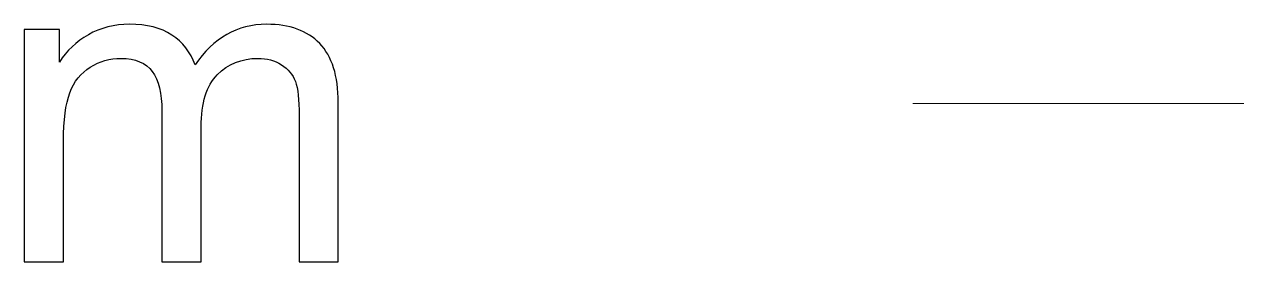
# Model space of a CAD drawing. Header units: millimetres. Extents: x -62 to 58, y -47 to 48.
# Drawn here: x 2.71 to 16.11, y -43.71 to -41.09 of the extents above; entities that cross this region are included whole.
import ezdxf

# ---------------------------------------------------------------- set-up
doc = ezdxf.new("R2010")
doc.units = ezdxf.units.MM
doc.header["$MEASUREMENT"] = 0
doc.layers.add('BG_OUTLINE', color=7, linetype='Continuous')

msp = doc.modelspace()

# ---------------------------------------------------------------- linework, layer by layer
at = {"layer": 'BG_OUTLINE'}
msp.add_open_spline([(2.7097, -43.7118), (2.7097, -43.7118), (2.7097, -41.151), (2.7097, -41.151), (2.7097, -41.151), (2.7097, -41.151), (3.0974, -41.151), (3.0974, -41.151), (3.0974, -41.151), (3.0974, -41.151), (3.0974, -41.5099), (3.0974, -41.5099), (3.0974, -41.5099), (3.178, -41.3848), (3.285, -41.2836), (3.4184, -41.2078), (3.4184, -41.2078), (3.5517, -41.1313), (3.704, -41.0926), (3.8744, -41.0926), (3.8744, -41.0926), (4.0637, -41.0926), (4.2193, -41.1321), (4.3403, -41.2111), (4.3403, -41.2111), (4.4621, -41.2901), (4.5477, -41.3996), (4.5971, -41.5412), (4.5971, -41.5412), (4.8004, -41.2424), (5.0638, -41.0926), (5.3881, -41.0926), (5.3881, -41.0926), (5.6425, -41.0926), (5.8376, -41.1634), (5.9742, -41.3041), (5.9742, -41.3041), (6.1108, -41.4449), (6.1792, -41.6614), (6.1792, -41.9536), (6.1792, -41.9536), (6.1792, -41.9536), (6.1792, -43.7118), (6.1792, -43.7118), (6.1792, -43.7118), (6.1792, -43.7118), (5.7478, -43.7118), (5.7478, -43.7118), (5.7478, -43.7118), (5.7478, -43.7118), (5.7478, -42.0985), (5.7478, -42.0985), (5.7478, -42.0985), (5.7478, -41.9248), (5.7339, -41.7997), (5.7059, -41.7231), (5.7059, -41.7231), (5.6771, -41.6474), (5.626, -41.5856), (5.5528, -41.5387), (5.5528, -41.5387), (5.4787, -41.4926), (5.3914, -41.4688), (5.2918, -41.4688), (5.2918, -41.4688), (5.1116, -41.4688), (4.9626, -41.5289), (4.8432, -41.649), (4.8432, -41.649), (4.7247, -41.7684), (4.6646, -41.9602), (4.6646, -42.2236), (4.6646, -42.2236), (4.6646, -42.2236), (4.6646, -43.7118), (4.6646, -43.7118), (4.6646, -43.7118), (4.6646, -43.7118), (4.2308, -43.7118), (4.2308, -43.7118), (4.2308, -43.7118), (4.2308, -43.7118), (4.2308, -42.0482), (4.2308, -42.0482), (4.2308, -42.0482), (4.2308, -41.8548), (4.1954, -41.7099), (4.1246, -41.6136), (4.1246, -41.6136), (4.0538, -41.5173), (3.9386, -41.4688), (3.7773, -41.4688), (3.7773, -41.4688), (3.6554, -41.4688), (3.5427, -41.5009), (3.439, -41.5659), (3.439, -41.5659), (3.3352, -41.6301), (3.2595, -41.7239), (3.2134, -41.8474), (3.2134, -41.8474), (3.1665, -41.9717), (3.1435, -42.1503), (3.1435, -42.3833), (3.1435, -42.3833), (3.1435, -42.3833), (3.1435, -43.7118), (3.1435, -43.7118), (3.1435, -43.7118), (3.1435, -43.7118), (2.7097, -43.7118), (2.7097, -43.7118)], degree=3, knots=[0, 0, 0, 0, 0.0357143, 0.0357143, 0.0357143, 0.0357143, 0.0714286, 0.0714286, 0.0714286, 0.0714286, 0.1071429, 0.1071429, 0.1071429, 0.1071429, 0.1428571, 0.1428571, 0.1428571, 0.1428571, 0.1785714, 0.1785714, 0.1785714, 0.1785714, 0.2142857, 0.2142857, 0.2142857, 0.2142857, 0.25, 0.25, 0.25, 0.25, 0.2857143, 0.2857143, 0.2857143, 0.2857143, 0.3214286, 0.3214286, 0.3214286, 0.3214286, 0.3571429, 0.3571429, 0.3571429, 0.3571429, 0.3928571, 0.3928571, 0.3928571, 0.3928571, 0.4285714, 0.4285714, 0.4285714, 0.4285714, 0.4642857, 0.4642857, 0.4642857, 0.4642857, 0.5, 0.5, 0.5, 0.5, 0.5357143, 0.5357143, 0.5357143, 0.5357143, 0.5714286, 0.5714286, 0.5714286, 0.5714286, 0.6071429, 0.6071429, 0.6071429, 0.6071429, 0.6428571, 0.6428571, 0.6428571, 0.6428571, 0.6785714, 0.6785714, 0.6785714, 0.6785714, 0.7142857, 0.7142857, 0.7142857, 0.7142857, 0.75, 0.75, 0.75, 0.75, 0.7857143, 0.7857143, 0.7857143, 0.7857143, 0.8214286, 0.8214286, 0.8214286, 0.8214286, 0.8571429, 0.8571429, 0.8571429, 0.8571429, 0.8928571, 0.8928571, 0.8928571, 0.8928571, 0.9285714, 0.9285714, 0.9285714, 0.9285714, 0.9642857, 0.9642857, 0.9642857, 0.9642857, 1, 1, 1, 1], dxfattribs=at)
at = {"layer": 'BG_OUTLINE', "lineweight": 20}
msp.add_open_spline([(12.5292, -41.9667), (12.5292, -41.9667), (39.9999, -41.9667), (39.9999, -41.9667)], degree=3, dxfattribs=at)

doc.saveas('drawing.dxf')
